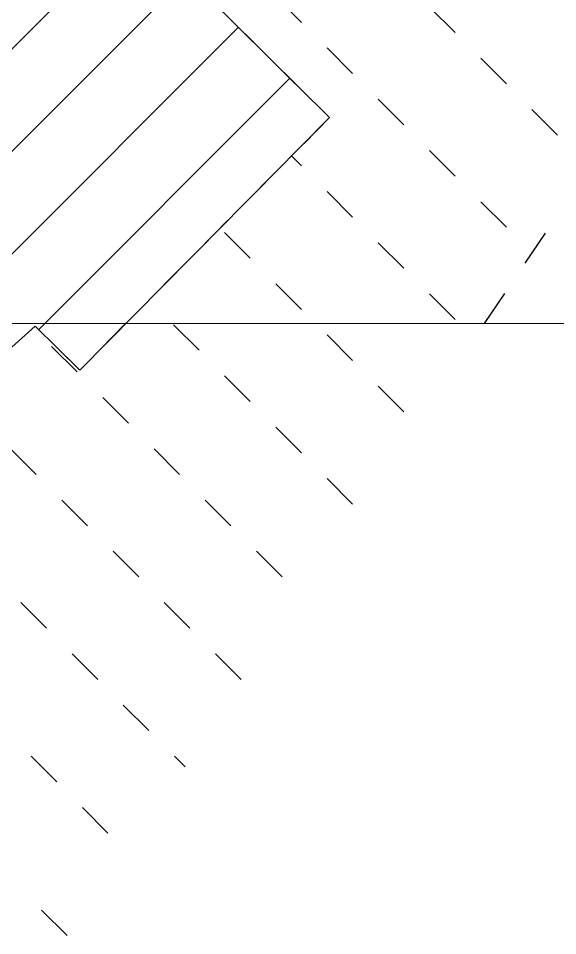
# Model space of a CAD drawing. Extents: x 1518652 to 1519378, y 5069750 to 5070202.
# Drawn here: x 1519044.45 to 1519051.89, y 5069847.81 to 5069860.46 of the extents above; entities that cross this region are included whole.
import ezdxf

# ---------------------------------------------------------------- set-up
doc = ezdxf.new("R2010")
doc.units = 0
doc.header["$MEASUREMENT"] = 0
doc.linetypes.add('L26', pattern=[1, 0.5, -0.5])
for name, color, linetype in [('3017_BOXsotterr', 2, 'L26'), ('3110_EDresiden', 3, 'Continuous'), ('SCM_Campiture', 1, 'Continuous')]:
    doc.layers.add(name, color=color, linetype=linetype)

# ---------------------------------------------------------------- blocks, each defined once
blk = doc.blocks.new('CAMP_7709D3A5')
at = {"layer": 'SCM_Campiture', "linetype": 'Continuous'}
for p, q in [((1519048.356, 5069860.409), (1519048.003, 5069860.763)), ((1519050.477, 5069860.268), (1519050.124, 5069860.621)), ((1519049.063, 5069859.702), (1519048.71, 5069860.056)), ((1519051.185, 5069859.561), (1519050.831, 5069859.914)), ((1519049.77, 5069858.995), (1519049.417, 5069859.349)), ((1519051.892, 5069858.854), (1519051.538, 5069859.207)), ((1519050.477, 5069858.288), (1519050.124, 5069858.641)), ((1519048.356, 5069858.429), (1519048.22, 5069858.565)), ((1519049.063, 5069857.722), (1519048.71, 5069858.076)), ((1519051.185, 5069857.581), (1519050.831, 5069857.934)), ((1519047.649, 5069857.156), (1519047.295, 5069857.51)), ((1519049.77, 5069857.015), (1519049.417, 5069857.369)), ((1519051.539, 5069857.226), (1519051.538, 5069857.227)), ((1519048.356, 5069856.449), (1519048.003, 5069856.803)), ((1519050.477, 5069856.308), (1519050.124, 5069856.662)), ((1519046.942, 5069855.884), (1519046.588, 5069856.237)), ((1519049.063, 5069855.742), (1519048.71, 5069856.096)), ((1519045.261, 5069855.585), (1519044.908, 5069855.938)), ((1519047.649, 5069855.177), (1519047.295, 5069855.53)), ((1519049.77, 5069855.035), (1519049.417, 5069855.389)), ((1519045.968, 5069854.878), (1519045.615, 5069855.231)), ((1519048.356, 5069854.469), (1519048.003, 5069854.823)), ((1519044.695, 5069854.17), (1519044.342, 5069854.524)), ((1519046.675, 5069854.17), (1519046.322, 5069854.524)), ((1519049.063, 5069853.762), (1519048.71, 5069854.116)), ((1519045.402, 5069853.463), (1519045.049, 5069853.817)), ((1519047.382, 5069853.463), (1519047.029, 5069853.817)), ((1519046.11, 5069852.756), (1519045.756, 5069853.11)), ((1519048.089, 5069852.756), (1519047.736, 5069853.11)), ((1519044.837, 5069852.049), (1519044.483, 5069852.403)), ((1519046.817, 5069852.049), (1519046.463, 5069852.403)), ((1519045.544, 5069851.342), (1519045.19, 5069851.696)), ((1519047.524, 5069851.342), (1519047.17, 5069851.696)), ((1519046.251, 5069850.635), (1519045.897, 5069850.988)), ((1519044.978, 5069849.928), (1519044.625, 5069850.281)), ((1519046.752, 5069850.134), (1519046.605, 5069850.281)), ((1519045.685, 5069849.221), (1519045.332, 5069849.574)), ((1519045.12, 5069847.806), (1519044.766, 5069848.16))]:
    blk.add_line(p, q, dxfattribs=at)
blk = doc.blocks.new('CAMP_FED9B06F')
at = {"layer": 'SCM_Campiture', "linetype": 'Continuous'}
for p, q in [((1519037.938, 5069853.623), (1519046.064, 5069861.748)), ((1519038.605, 5069852.875), (1519046.774, 5069861.044)), ((1519039.271, 5069852.127), (1519047.485, 5069860.341)), ((1519044.73, 5069856.171), (1519048.195, 5069859.637))]:
    blk.add_line(p, q, dxfattribs=at)

msp = doc.modelspace()

# ---------------------------------------------------------------- linework, layer by layer
at = {"linetype": 'Continuous', "lineweight": 0, "elevation": 278.511}
msp.add_lwpolyline([(1518671.752, 5070152.927), (1519087.071, 5070152.927), (1519087.071, 5069856.255), (1518671.752, 5069856.255)], close=True, dxfattribs=at)
at = {"layer": '3017_BOXsotterr', "color": 18, "linetype": 'L26', "true_color": 0x000000}
for points in [[(1519046.869, 5069877.561, 273.264), (1519042.97, 5069873.838, 273.264), (1519045.091, 5069871.738, 273.264), (1519039.534, 5069866.127, 273.264), (1519043.507, 5069862.192, 273.264), (1519044.551, 5069863.246, 273.264), (1519048.744, 5069859.094, 273.264), (1519045.295, 5069855.611, 273.264), (1519044.682, 5069856.219, 273.264), (1519039.651, 5069851.7, 273.264), (1519037.938, 5069853.623, 273.264)], [(1519050.884, 5069856.255, 273.264), (1519057.563, 5069866.152, 273.264), (1519046.869, 5069877.561, 273.264)]]:
    msp.add_polyline3d(points, dxfattribs=at)
at = {"layer": '3110_EDresiden', "color": 18, "linetype": 'Continuous', "true_color": 0x000000}
msp.add_polyline3d([(1519036.212, 5069854.486, 276.585), (1519030.691, 5069859.963, 276.585), (1519037.615, 5069866.943, 276.585), (1519030.815, 5069873.689, 276.585), (1519035.688, 5069878.602, 276.585), (1519041.741, 5069872.598, 276.585), (1519042.97, 5069873.838, 276.585), (1519045.091, 5069871.738, 276.585), (1519039.534, 5069866.127, 276.585), (1519043.507, 5069862.192, 276.585), (1519044.551, 5069863.246, 276.585), (1519048.744, 5069859.094, 276.585), (1519045.295, 5069855.611, 276.585), (1519044.682, 5069856.219, 276.585), (1519039.651, 5069851.7, 276.585), (1519037.938, 5069853.623, 276.585)], dxfattribs=at)

# ---------------------------------------------------------------- block references
at = {"layer": 'SCM_Campiture', "linetype": 'Continuous'}
for name in ['CAMP_FED9B06F', 'CAMP_7709D3A5']:
    msp.add_blockref(name, (0, 0), dxfattribs=at)

doc.saveas('drawing.dxf')
